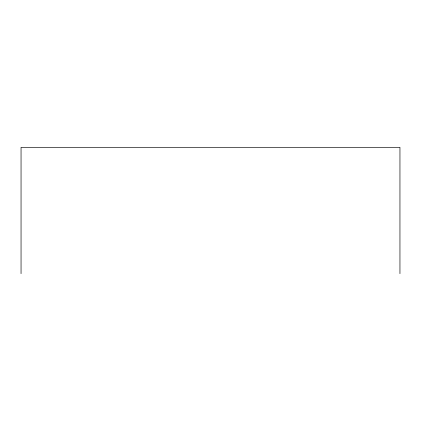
<?xml version="1.0" encoding="UTF-8"?>
<svg xmlns="http://www.w3.org/2000/svg" width="421" height="421" viewBox="0 0 421 421"><rect width="100%" height="100%" fill="white"/><g stroke="black" fill="none" stroke-linecap="round" stroke-linejoin="round"><path stroke-width="0.63" d="M399.95 273.655L399.95 147.345L21.05 147.345L21.05 273.655"/></g></svg>
